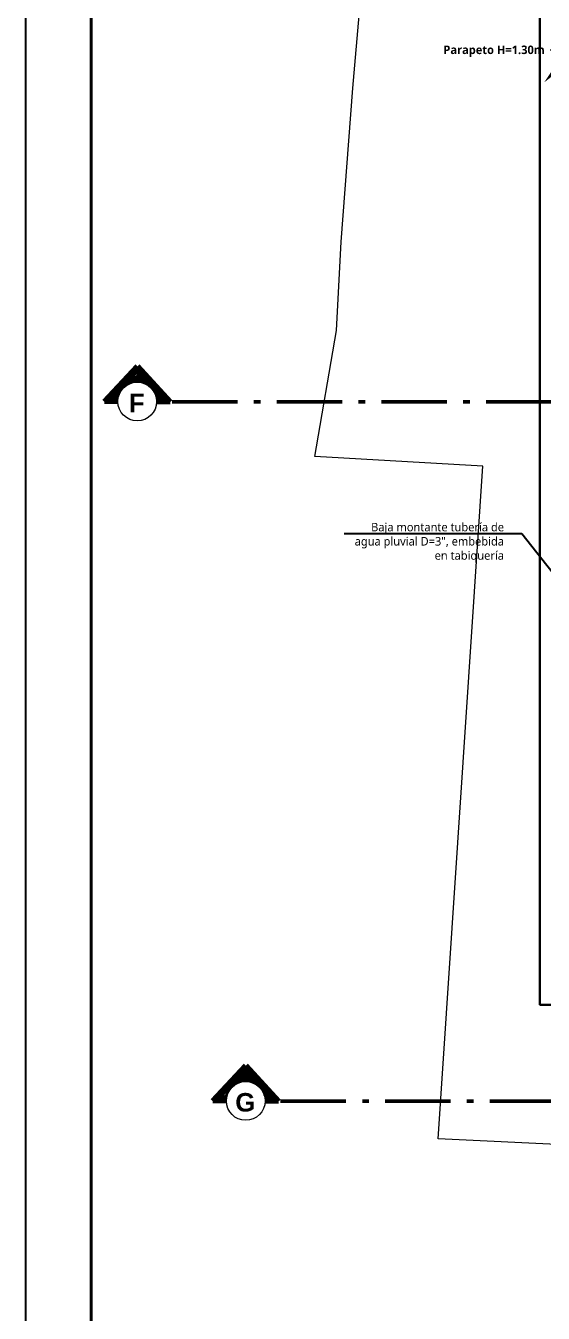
# Model space of a CAD drawing. Header units: metres. Extents: x 27 to 147, y -173 to 8.
# Drawn here: x 26.79 to 34.7, y -71.07 to -51.41 of the extents above; entities that cross this region are included whole.
import ezdxf
from ezdxf import colors
from ezdxf.entities.mleader import LeaderData, LeaderLine
from ezdxf.enums import TextEntityAlignment as Align
from ezdxf.math import Vec2, Vec3

# ---------------------------------------------------------------- set-up
doc = ezdxf.new("R2010")
doc.units = ezdxf.units.M
doc.linetypes.add('1CORTE', pattern=[1.5, 1, -0.25, 0, -0.25])
doc.linetypes.add('ACAD_ISO04W100', pattern=[30, 24, -3, 0, -3])
for name, color, linetype, lineweight in [('1', 7, 'Continuous', 5), ('AA. Proyeccion Corte', 10, '1CORTE', 50), ('CORTE_EJE', 31, 'ACAD_ISO04W100', 80), ('GRAFO 0 BLANCO', 7, 'Continuous', 0), ('GRAFO 4', 7, 'Continuous', 30), ('letras sr', 7, 'Continuous', 5), ('TEXTOS-SUBTITULO', 7, 'Continuous', 30)]:
    doc.layers.add(name, color=color, linetype=linetype, lineweight=lineweight)
doc.styles.add('Generales', font='trebuc.ttf', dxfattribs={"height": 0.1})
doc.styles.get("Standard").update_dxf_attribs({"font": 'arial.ttf'})
doc.styles.add('TURBO_BASS', font='swisseb.ttf')

msp = doc.modelspace()

# ---------------------------------------------------------------- hatches: boundary and pattern name
at = {"layer": '1', "lineweight": 5}
h = msp.add_hatch(dxfattribs=at)
h.set_pattern_fill('_USER,_O', scale=0.02, angle=810, pattern_type=0)
h.set_pattern_definition([(90.373563, (179.60546, -113.51719), (0.019999575, 0.000130397), [])])
h.paths.add_polyline_path([(28.493, -56.856, -0.414214), (28.787, -57.154), (28.994, -57.155), (28.495, -56.61), (27.989, -57.149), (28.195, -57.15, -0.414214)])
h = msp.add_hatch(dxfattribs=at)
h.set_pattern_fill('_USER,_O', scale=0.02, angle=810, pattern_type=0)
h.set_pattern_definition([(90.373563, (179.60546, -113.51719), (0.019999575, 0.000130397), [])])
h.paths.add_polyline_path([(28.493, -56.856, -0.414214), (28.787, -57.154), (28.994, -57.155), (28.495, -56.61), (27.989, -57.149), (28.195, -57.15, -0.414214)])
h = msp.add_hatch(dxfattribs=at)
h.set_pattern_fill('_USER,_O', scale=0.02, angle=810, pattern_type=0)
h.set_pattern_definition([(90.373563, (179.60546, -113.51719), (0.019999575, 0.000130397), [])])
h.paths.add_polyline_path([(28.493, -56.856, -0.414214), (28.787, -57.154), (28.994, -57.155), (28.495, -56.61), (27.989, -57.149), (28.195, -57.15, -0.414214)])
h = msp.add_hatch(dxfattribs=at)
h.set_pattern_fill('_USER,_O', scale=0.02, angle=810, pattern_type=0)
h.set_pattern_definition([(90.373563, (179.60546, -113.51719), (0.019999575, 0.000130397), [])])
h.paths.add_polyline_path([(28.493, -56.856, -0.414214), (28.787, -57.154), (28.994, -57.155), (28.495, -56.61), (27.989, -57.149), (28.195, -57.15, -0.414214)])
h = msp.add_hatch(dxfattribs=at)
h.set_pattern_fill('_USER,_O', scale=0.02, angle=810, pattern_type=0)
h.set_pattern_definition([(90.373563, (181.264254, -124.19844), (0.019999575, 0.000130397), [])])
h.paths.add_polyline_path([(30.152, -67.537, -0.414214), (30.446, -67.835), (30.652, -67.836), (30.154, -67.292), (29.648, -67.83), (29.854, -67.831, -0.414214)])
h = msp.add_hatch(dxfattribs=at)
h.set_pattern_fill('_USER,_O', scale=0.02, angle=810, pattern_type=0)
h.set_pattern_definition([(90.373563, (181.264254, -124.19844), (0.019999575, 0.000130397), [])])
h.paths.add_polyline_path([(30.152, -67.537, -0.414214), (30.446, -67.835), (30.652, -67.836), (30.154, -67.292), (29.648, -67.83), (29.854, -67.831, -0.414214)])

# ---------------------------------------------------------------- linework, layer by layer
at = {"color": 7}
msp.add_lwpolyline([(26.786, 8.485), (146.786, 8.485), (146.786, -81.515), (26.786, -81.515), (26.786, 8.485)], dxfattribs=at)
at = {"color": 7, "lineweight": 40}
msp.add_lwpolyline([(27.786, 7.485), (145.786, 7.485), (145.786, -77.621), (27.786, -77.621)], close=True, dxfattribs=at)
at = {"layer": '1', "color": 7}
for centre in [(28.491, -57.15), (28.491, -57.15), (28.491, -57.15), (28.491, -57.15), (30.15, -67.831), (30.15, -67.831)]:
    msp.add_circle(centre, 0.296, dxfattribs=at)
at = {"layer": 'AA. Proyeccion Corte', "color": 7}
for p, q in [((39.625, -57.155), (28.787, -57.155)), ((39.625, -57.155), (28.787, -57.155)), ((36.483, -67.836), (30.446, -67.836))]:
    msp.add_line(p, q, dxfattribs=at)
at = {"layer": 'CORTE_EJE', "color": 7, "linetype": 'ACAD_ISO04W100', "ltscale": 0.8}
for points in [[(28.195, -57.15), (27.989, -57.149), (28.495, -56.61), (28.994, -57.155), (28.787, -57.154)], [(28.195, -57.15), (27.989, -57.149), (28.495, -56.61), (28.994, -57.155), (28.787, -57.154)], [(28.195, -57.15), (27.989, -57.149), (28.495, -56.61), (28.994, -57.155), (28.787, -57.154)], [(28.195, -57.15), (27.989, -57.149), (28.495, -56.61), (28.994, -57.155), (28.787, -57.154)], [(29.854, -67.831), (29.648, -67.83), (30.154, -67.292), (30.652, -67.836), (30.446, -67.835)], [(29.854, -67.831), (29.648, -67.83), (30.154, -67.292), (30.652, -67.836), (30.446, -67.835)]]:
    msp.add_lwpolyline(points, dxfattribs=at)
at = {"layer": 'GRAFO 0 BLANCO', "color": 7}
msp.add_lwpolyline([(88.078, -71.03), (33.094, -68.411), (33.775, -58.138), (31.209, -57.988), (31.536, -56.066), (31.607, -54.712), (31.79, -52.363), (32.088, -48.913), (32.327, -45.49), (32.894, -38.662), (33.619, -29.294), (33.991, -18.113), (33.075, -1.142)], dxfattribs=at)
at = {"layer": 'GRAFO 4', "linetype": 'Continuous'}
msp.add_lwpolyline([(34.649, -47.063), (46.249, -47.063), (46.249, -66.363), (34.649, -66.363)], close=True, dxfattribs=at)
msp.add_lwpolyline([(34.649, -47.063), (46.249, -47.063), (46.249, -66.363), (34.649, -66.363)], close=True, dxfattribs=at)

# ---------------------------------------------------------------- texts
at = {"layer": 'TEXTOS-SUBTITULO', "style": 'TURBO_BASS'}
for s, p in [('F', (28.485, -57.312)), ('F', (28.485, -57.312)), ('G', (30.144, -67.993))]:
    msp.add_text(s, height=0.283, rotation=360, dxfattribs=at).set_placement(p, align=Align.CENTER)

# ---------------------------------------------------------------- leaders
at = {"layer": 'letras sr', "linetype": 'Continuous'}
ml = msp.add_multileader_mtext('Standard', dxfattribs=at)
ml.set_content('{\\fTrebuchet MS|b1|i0|c0|p34;\\H1.3x;Parapeto H=1.30m\\H0.76923x; }', color=256)
ml.set_leader_properties()
ml.build(insert=Vec2(0, 0))
ml.multileader.update_dxf_attribs({"dogleg_length": 0.36, "arrow_head_size": 0.18})
ctx = ml.context
ctx.base_point, ctx.char_height, ctx.arrow_head_size, ctx.landing_gap_size, ctx.plane_origin = Vec3(33.086, -51.781), 0.1, 0.18, 0.09, Vec3(37.305, -49.64)
ctx.text_align_type = 2
notes = []
notes.append((ctx, [(0, (1, 1, 0), (35.171, -51.781), (-1, 0), 0.36, [(0, [(34.714, -52.275)], 0, [])])]))
ctx.mtext.insert, ctx.mtext.width, ctx.mtext.alignment, ctx.mtext.flow_direction = Vec3(34.721, -51.713), 1.57101, 3, 5
at = {"layer": 'letras sr'}
ml = msp.add_multileader_mtext('Standard', dxfattribs=at)
ml.set_content('Baja montante tubería de\\P agua pluvial D=3", embebida\\P en tabiquería', color=256, style='Generales')
ml.set_leader_properties()
ml.build(insert=Vec2(0, 0))
ml.multileader.update_dxf_attribs({"text_right_attachment_type": 6, "dogleg_length": 0.36, "arrow_head_size": 0.18})
ctx = ml.context
ctx.base_point, ctx.char_height, ctx.arrow_head_size, ctx.landing_gap_size, ctx.plane_origin = Vec3(31.675, -59.085), 0.13, 0.18, 0.09, Vec3(31.649, -58.666)
ctx.right_attachment, ctx.text_align_type = 6, 2
notes.append((ctx, [(1, (1, 1, 0), (34.371, -59.168), (-1, 0), 0.183, [(1, [(35.312, -57.881), (35.248, -60.284)], 0, [])])]))
ctx.mtext.insert, ctx.mtext.rotation, ctx.mtext.alignment, ctx.mtext.flow_direction = Vec3(34.099, -59.002), 6.283185, 3, 5
for ctx, leaders in notes:
    for number, flags, end, landing, length, lines in leaders:
        leader = LeaderData()
        leader.index, (leader.has_last_leader_line, leader.has_dogleg_vector, leader.attachment_direction) = number, flags
        leader.last_leader_point, leader.dogleg_vector, leader.dogleg_length = Vec3(end), Vec3(landing), length
        for number, points, colour, breaks in lines:
            line = LeaderLine()
            line.index, line.vertices, line.color, line.breaks = number, Vec3.list(points), colors.encode_raw_color(colour), breaks
            leader.lines.append(line)
        ctx.leaders.append(leader)

doc.saveas('drawing.dxf')
